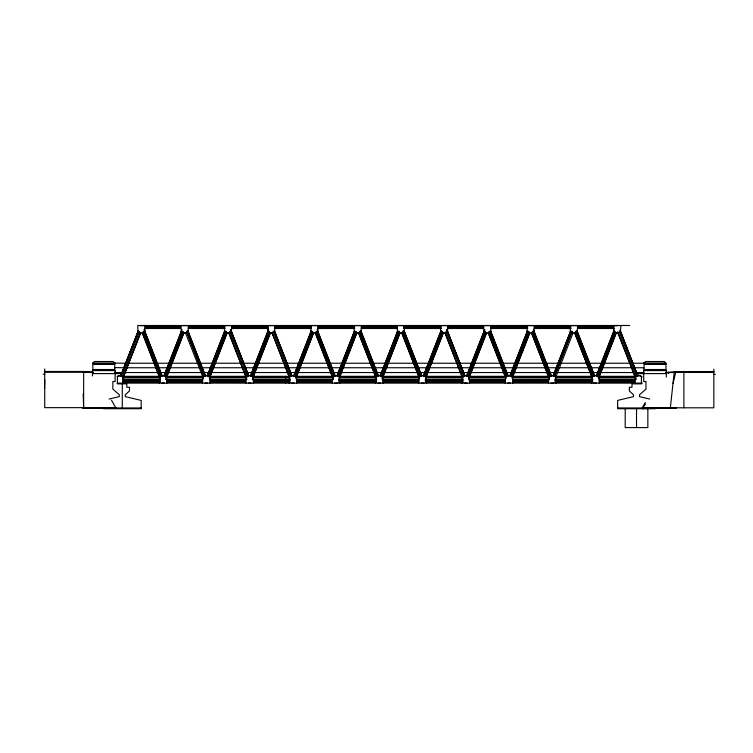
<?xml version="1.0" encoding="UTF-8"?>
<svg xmlns="http://www.w3.org/2000/svg" width="753" height="753" viewBox="0 0 753 753"><rect width="100%" height="100%" fill="white"/><g stroke="black" fill="none" stroke-linecap="round" stroke-linejoin="round"><path stroke-width="1.13" d="M202.585 380.472L202.999 376.999L205.456 375.643L207.273 375.643L209.805 376.999L210.134 383.117M673.078 383.324L675.648 372.415L676.203 372.415M120.612 376.011L138.326 330.586M120.762 376.048L138.383 330.84M120.809 376.067L138.006 331.941M122.09 376.566L139.597 331.32M122.88 378.11L140.5 332.911M123.012 378.175L140.736 332.713M163.872 376.011L181.991 329.55M164.06 376.067L181.642 330.84M165.227 376.519L182.857 331.32M165.34 376.566L182.97 331.358M166.131 378.11L183.76 332.911M183.996 332.713L165.858 379.239L202.435 379.239M207.122 376.011L224.836 330.586M207.273 376.048L224.893 330.84M208.477 376.519L226.107 331.32M208.59 376.566L226.22 331.358M209.381 378.11L227.011 332.911M209.522 378.175L227.246 332.713M250.382 376.011L268.096 330.586M250.533 376.048L268.567 329.767M251.737 376.519L269.358 331.32M251.85 376.566L269.47 331.358M252.641 378.11L270.261 332.911M252.782 378.175L270.506 332.713M293.595 376.011L311.309 330.586M293.783 376.067L311.365 330.84M294.95 376.519L312.57 331.32M295.063 376.566L312.683 331.358M295.854 378.11L313.474 332.911M296.409 377.112L313.719 332.713M336.845 376.011L354.559 330.586M337.043 376.067L354.239 331.941M338.21 376.519L355.83 331.32M338.323 376.566L355.943 331.358M339.114 378.11L356.734 332.911M339.245 378.175L356.969 332.713M380.058 376.011L397.772 330.586M380.209 376.048L397.829 330.84M381.423 376.519L399.043 331.32M381.536 376.566L399.156 331.358M382.326 378.11L399.947 332.911M382.044 379.239L400.182 332.713M423.318 376.011L441.032 330.586M423.468 376.048L441.089 330.84M424.673 376.519L442.303 331.32M424.786 376.566L442.416 331.358M425.577 378.11L443.206 332.911M425.718 378.175L443.442 332.713M466.531 376.011L484.65 329.55M466.681 376.048L484.763 329.786M467.886 376.519L485.516 331.32L467.999 376.566M468.79 378.11L486.419 332.911M468.931 378.175L486.654 332.713M509.781 376.011L527.495 330.586M509.932 376.048L527.561 330.84M511.146 376.519L528.766 331.32M511.259 376.566L528.879 331.358M512.049 378.11L529.67 332.911M512.595 377.112L529.905 332.713M552.994 376.011L570.708 330.586M553.144 376.048L570.774 330.84M554.359 376.519L571.979 331.32M554.472 376.566L572.092 331.358M555.394 378.175L573.118 332.713M596.254 376.011L614.213 329.965M615.954 325.494L618.251 325.494M596.461 376.029L614.024 330.84M597.628 376.491L615.06 331.762M597.731 376.538L615.126 331.922M598.522 378.1L616.255 332.61M598.654 378.175L616.378 332.713M645.236 402.45L642.008 408.559L646.695 408.493M645.547 404.041L642.008 408.559L670.349 407.806L674.293 371.634L713.844 371.634M92.845 363.031L94.351 361.515L113.232 361.515L114.738 363.784L92.845 363.784L92.845 363.031L114.738 363.031M644.079 363.031L645.585 361.515L664.466 361.515L665.972 363.784L644.079 363.784L644.079 363.031L665.972 363.031M117.308 376.547L120.762 375.643L123.294 376.999L123.633 383.117M109.081 399.062L119.275 396.633L119.275 394.741L112.856 389.085L112.856 381.526L115.115 381.526L115.115 370.58L92.468 370.58L92.468 375.935M666.141 372.641L674.114 372.406M666.094 372.66L669.088 372.5M665.586 372.537L675.648 372.415M666.509 372.509L673.088 372.415M669.05 372.481L672.194 372.424M654.809 408.295L676.533 407.834L672.984 407.806M654.489 408.013L660.965 407.919M657.538 407.957L664.315 407.872M654.894 408.38L673.314 407.825M85.578 407.655L82.03 407.684L88.76 407.731M664.165 407.862L667.779 407.844M672.297 372.415L673.991 372.406M667.676 407.834L671.318 407.825M83.046 372.264L92.977 372.387M84.609 372.246L86.247 372.246M671.271 407.815L676.326 407.825M629.696 325.494L137.695 325.494L138.025 331.612L140.557 332.967L142.373 332.967L144.83 331.612L145.235 325.418M140.566 325.663L139.964 325.569M140.867 325.663L313.832 325.625M617.338 325.663L314.152 325.625M617.639 325.663L618.241 325.569M145.122 326.943L180.56 326.943M188.382 326.943L224.959 326.943M231.632 326.943L268.219 326.943M274.892 326.943L311.469 326.943M318.105 326.943L354.682 326.943M361.355 326.943L396.793 326.943M403.429 326.943L441.154 326.943M447.828 326.943L483.266 326.943M491.041 326.943L527.618 326.943M534.301 326.943L570.878 326.943M577.513 326.943L614.09 326.943M145.122 327.066L180.56 327.066M188.382 327.066L224.959 327.066M231.632 327.066L268.219 327.066M274.892 327.066L311.469 327.066M318.105 327.066L354.682 327.066M361.355 327.066L396.793 327.066M403.429 327.066L441.154 327.066M447.828 327.066L483.266 327.066M491.041 327.066L527.618 327.066M534.301 327.066L570.878 327.066M577.513 327.066L614.09 327.066M145.122 328.364L180.56 328.364M188.382 328.364L224.959 328.364M231.632 328.364L268.219 328.364M274.892 328.364L311.469 328.364M318.105 328.364L354.682 328.364M361.355 328.364L396.793 328.364M403.429 328.364L441.154 328.364M447.828 328.364L483.266 328.364M491.041 328.364L527.618 328.364M534.301 328.364L570.878 328.364M577.513 328.364L614.09 328.364M145.122 328.515L180.56 328.515M188.382 328.515L224.959 328.515M231.632 328.515L268.219 328.515M274.892 328.515L311.469 328.515M318.105 328.515L354.682 328.515M361.355 328.515L396.793 328.515M403.429 328.515L441.154 328.515M447.828 328.515L483.266 328.515M491.041 328.515L527.618 328.515M534.301 328.515L570.878 328.515M577.513 328.515L614.09 328.515M126.589 363.238L114.823 363.087M128.932 363.238L154.779 363.238M157.123 363.238L212.337 363.238M214.68 363.238L255.794 363.238M258.147 363.238L283.985 363.238M286.338 363.238L299.252 363.238M301.605 363.238L327.451 363.238M329.795 363.238L342.719 363.238M345.062 363.238L370.909 363.238M373.253 363.238L386.176 363.238M388.529 363.238L413.19 363.238M415.543 363.238L428.466 363.238M430.81 363.238L457.833 363.238M460.177 363.238L471.924 363.238M474.277 363.238L500.114 363.238M502.467 363.238L515.391 363.238M517.735 363.238L543.581 363.238M545.925 363.238L587.039 363.238M589.392 363.238L602.306 363.238M604.659 363.238L629.329 363.238M631.673 363.238L643.42 363.238M124.236 367.746L114.823 367.596M126.589 367.746L155.956 367.746M158.299 367.746L167.703 367.746M170.046 367.746L199.413 367.746M201.766 367.746L211.16 367.746M213.513 367.746L242.871 367.746M245.224 367.746L254.618 367.746M256.971 367.746L329.795 367.746M332.148 367.746L340.365 367.746M342.719 367.746L372.086 367.746M374.429 367.746L383.832 367.746M386.176 367.746L415.543 367.746M417.896 367.746L427.29 367.746M429.643 367.746L459.001 367.746M461.354 367.746L501.291 367.746M503.644 367.746L514.214 367.746M516.558 367.746L545.925 367.746M548.278 367.746L556.495 367.746M558.848 367.746L588.215 367.746M590.559 367.746L599.962 367.746M602.306 367.746L631.673 367.746M634.026 367.746L643.42 367.746M44.719 371.483L84.261 371.483L84.261 372.246M44.719 372.246L93.428 372.246M643.504 372.396L643.504 373.45L643.693 372.396M665.906 372.396L713.844 372.396M115.115 372.547L122.165 372.547M124.518 372.547L158.582 372.547M160.926 372.547L165.622 372.547M167.975 372.547L200.863 372.547M203.216 372.547L209.089 372.547M211.433 372.547L245.497 372.547M247.85 372.547L251.37 372.547M253.723 372.547L287.787 372.547M290.14 372.547L296.014 372.547M298.357 372.547L331.245 372.547M333.598 372.547L338.295 372.547M340.648 372.547L374.712 372.547M377.055 372.547L381.762 372.547M384.105 372.547L416.993 372.547M419.346 372.547L425.219 372.547M427.563 372.547L461.627 372.547M463.98 372.547L467.5 372.547M469.853 372.547L503.917 372.547M506.27 372.547L512.144 372.547M514.487 372.547L547.375 372.547M549.728 372.547L554.424 372.547M556.778 372.547L590.841 372.547M593.185 372.547L597.891 372.547M600.235 372.547L633.122 372.547M635.476 372.547L643.693 372.547M92.468 373.601L120.932 373.601L120.932 375.107L117.383 376.321L117.383 383.87L126.824 383.87L126.824 387.268L129.469 387.268L129.469 390.967L125.309 394.741L125.309 396.633L141.169 400.408L141.169 408.71L103.415 408.71L103.415 407.957L141.216 407.957M666.349 373.601L637.885 373.601L637.885 375.107L641.434 376.321L641.434 383.87L631.993 383.87L631.993 387.268L629.348 387.268L629.348 390.967L633.499 394.741L633.499 396.633L617.648 400.408L617.648 408.71L655.402 408.71L655.402 407.957L617.601 407.957M43.213 374.279L44.719 374.279M713.844 374.429L715.35 374.429M123.341 376.321L159.758 376.321M165.622 376.321L203.216 376.321M210.266 376.321L246.673 376.321M252.547 376.321L288.964 376.321M296.014 376.321L332.421 376.321M339.471 376.321L375.888 376.321M382.929 376.321L419.346 376.321M426.396 376.321L462.803 376.321M468.677 376.321L505.094 376.321M512.144 376.321L549.728 376.321M555.601 376.321L592.018 376.321M599.059 376.321L635.476 376.321M123.304 376.707L159.532 376.707M166.564 376.641L202.783 376.707M210.275 376.641L246.495 376.707M253.027 376.707L289.246 376.641M296.513 376.707L332.732 376.707M339.65 376.641L375.869 376.707M382.985 376.707L419.205 376.707M425.727 376.707L463.123 376.641M468.281 376.707L505.668 376.641M512.661 376.707L548.881 376.707M555.573 376.707L591.792 376.641M598.842 376.707L635.061 376.707M123.586 377.451L159.994 377.451M165.867 377.451L203.461 377.451M209.334 377.451L246.918 377.451M252.792 377.451L289.208 377.451M296.258 377.451L332.666 377.451M339.716 377.451L376.124 377.451M381.997 377.451L419.59 377.451M425.464 377.451L463.048 377.451M468.921 377.451L505.338 377.451M512.388 377.451L548.796 377.451M555.846 377.451L592.263 377.451M598.127 377.451L635.72 377.451M122.598 379.239L160.323 379.239M210.247 379.239L246.833 379.239M252.359 379.239L290.084 379.239M296.72 379.239L333.297 379.239L315.234 332.892M338.831 379.239L376.556 379.239M383.183 379.239L418.63 379.239M425.304 379.239L463.029 379.239M468.517 379.239L505.094 379.239M512.915 379.239L549.492 379.239L531.42 332.892M554.98 379.239L592.705 379.239M599.379 379.239L634.817 379.239M122.598 379.39L160.323 379.39M165.858 379.39L202.435 379.437M210.247 379.39L246.833 379.437M252.359 379.39L290.084 379.437M296.72 379.39L333.297 379.39M338.831 379.437L376.556 379.39M383.183 379.39L418.63 379.39M425.304 379.437L463.029 379.39M468.517 379.39L505.094 379.39M512.915 379.437L549.492 379.39M554.98 379.39L592.705 379.39M599.379 379.39L634.817 379.39M44.719 379.747L44.719 382.157M122.598 380.689L160.323 380.689M166.997 380.689L202.435 380.689M210.247 380.689L245.685 380.689M253.507 380.689L290.084 380.689M296.72 380.689L332.158 380.689M338.831 380.689L376.556 380.689M383.183 380.689L418.63 380.689M425.304 380.689L463.029 380.689M469.656 380.689L505.094 380.689M512.915 380.689L548.353 380.689M554.98 380.689L592.705 380.689M599.379 380.689L634.817 380.689M122.598 380.811L160.323 380.811M166.997 380.811L202.435 380.811M210.247 380.811L245.685 380.811M253.507 380.811L290.084 380.811M296.72 380.811L332.158 380.811M338.831 380.811L376.556 380.811M383.183 380.811L418.63 380.811M425.304 380.811L463.029 380.811M469.656 380.811L505.094 380.811M512.915 380.811L548.353 380.811M554.98 380.811L592.705 380.811M599.379 380.811L634.817 380.811M122.598 382.11L160.323 382.11M166.997 382.11L202.435 382.11M210.247 382.11L245.685 382.11M253.507 382.11L290.084 382.11M296.72 382.11L332.158 382.11M338.831 382.11L376.556 382.11M383.183 382.11L418.63 382.11M425.304 382.11L463.029 382.11M469.656 382.11L505.094 382.11M512.915 382.11L548.353 382.11M554.98 382.11L592.705 382.11M599.379 382.11L634.817 382.11M122.598 382.26L160.323 382.26M166.997 382.26L202.435 382.26M210.247 382.26L245.685 382.26M253.507 382.26L290.084 382.26M296.72 382.26L332.158 382.26M338.831 382.26L376.556 382.26M383.183 382.26L418.63 382.26M425.304 382.26L463.029 382.26M469.656 382.26L505.094 382.26M512.915 382.26L548.353 382.26M554.98 382.26L592.705 382.26M599.379 382.26L634.817 382.26M44.719 382.778L44.719 385.141M117.157 383.117L642.394 383.117M44.531 385.941L44.719 388.171M96.6 407.655L44.719 407.655L44.719 368.961M643.693 407.806L713.844 407.806L713.844 369.111M83.319 372.255L84.967 372.255M82.237 407.665L87.292 407.665M87.235 407.674L94.398 407.712M85.475 372.264L92.054 372.359M85.24 407.674L103.66 408.23M86.36 372.274L90.153 372.349M94.247 407.721L97.786 407.75M85.795 372.264L89.475 372.349M97.598 407.768L101.024 407.806M100.789 407.815L106.879 407.938M103.745 408.145L88.798 407.75M103.782 407.881L109.439 408.022M109.081 408.032L111.708 408.107M111.322 408.117L113.665 408.201M113.251 408.211L116.555 408.408M91.631 372.424L92.421 372.49M114.851 408.314L116.113 408.418L111.5 400.219M649.735 399.062L639.542 396.633L639.542 394.741L645.961 389.085L645.961 381.526L643.693 381.526L643.693 370.58L666.349 370.58L666.349 377.093M642.149 376.999L639.608 375.643L637.8 375.643L635.344 376.999L634.93 383.117M620.001 329.983L637.97 376.076M637.782 376.011L620.171 330.84L637.744 376.029M619.135 331.762L636.464 376.538M617.94 332.61L636.106 379.192M617.516 331.922L635.965 379.239M577.033 330.736L594.71 376.076M576.92 330.84L594.541 376.048M575.706 331.32L593.326 376.519M575.593 331.358L593.213 376.566M574.803 332.911L592.432 378.11M574.633 332.892L592.3 378.204M533.406 329.673L551.497 376.076M533.708 330.84L551.328 376.048M532.493 331.32L550.114 376.519M532.38 331.358L550.001 376.566M531.59 332.911L549.219 378.11M490.57 330.736L508.247 376.076M490.448 330.84L508.068 376.048M489.234 331.32L506.863 376.519M489.13 331.358L506.75 376.566M488.339 332.911L505.96 378.11M488.17 332.892L505.837 378.204M446.943 329.673L465.034 376.076M446.811 329.767L464.855 376.048L446.774 329.786M445.917 331.358L463.65 376.519M445.127 332.911L462.747 378.11M444.957 332.892L462.624 378.204M404.097 330.736L421.774 376.076M403.975 330.84L421.605 376.048L403.937 330.859M402.77 331.32L420.39 376.519M402.657 331.358L420.278 376.566M401.867 332.911L419.487 378.11M401.697 332.892L419.365 378.204M360.885 330.736L378.561 376.076M360.762 330.84L378.345 376.067M359.558 331.32L377.178 376.519M359.445 331.358L377.065 376.566M358.654 332.911L376.274 378.11M358.484 332.892L376.152 378.204M317.211 329.673L335.311 376.076M317.512 330.84L335.094 376.067M316.298 331.32L333.927 376.519M316.185 331.358L333.814 376.566M315.394 332.911L333.024 378.11M274.421 330.736L292.098 376.076M274.299 330.84L291.919 376.048M274.676 331.941L291.458 374.985M273.085 331.32L290.602 376.566M272.181 332.911L289.811 378.11M272.021 332.892L289.689 378.204M230.747 329.673L248.838 376.076M230.625 329.767L248.669 376.048L231.002 330.859M229.721 331.358L247.455 376.519M228.931 332.911L246.551 378.11M228.761 332.892L246.429 378.204M187.911 330.736L205.588 376.076M187.789 330.84L205.409 376.048M186.575 331.32L204.204 376.519M186.471 331.358L204.091 376.566M185.511 332.892L203.301 378.11M144.237 329.673L162.328 376.076M144.115 329.767L162.111 376.067M143.324 331.32L160.944 376.519M143.211 331.358L160.831 376.566M142.421 332.911L160.041 378.11M142.251 332.892L159.918 378.204M83.188 393.96L83.63 407.674L83.649 371.483M683.884 372.396L683.884 407.806M678.124 371.634L678.124 372.396M674.904 371.634L674.904 372.396M668.532 372.396L668.532 373.45M665.972 370.58L665.972 369.827L644.079 369.827L644.079 370.58M647.853 408.71L647.853 427.591L625.197 427.591L625.197 408.71M643.646 362.955L643.646 363.52M643.646 367.464L643.646 368.029M636.52 408.71L636.52 427.591M620.886 325.494L620.472 331.612L618.015 332.967L616.199 332.967L613.667 331.612L613.328 325.494M599.266 383.117L598.936 376.999L596.395 375.643L594.588 375.643L592.131 376.999L591.717 383.117M596.47 383.117L593.825 383.117M577.626 325.494L577.212 331.612L574.755 332.967L572.948 332.967L570.407 331.612L570.077 325.494M556.015 383.117L555.676 376.999L553.144 375.643L551.328 375.643L548.881 376.999L548.466 383.117M553.559 383.117L550.914 383.117M534.414 325.494L533.999 331.612L531.543 332.967L529.736 332.967L527.194 331.612L526.865 325.494M512.802 383.117L512.464 376.999L509.932 375.643L508.115 375.643L505.668 376.999L505.254 383.117M510.346 383.117L507.701 383.117M491.154 325.494L490.74 331.612L488.292 332.967L486.476 332.967L483.944 331.612L483.605 325.494M469.543 383.117L469.213 376.999L466.672 375.643L464.865 375.643L462.408 376.999L461.994 383.117M467.086 383.117L464.45 383.117M447.941 325.494L447.527 331.612L445.079 332.967L443.263 332.967L440.731 331.612L440.392 325.494M426.33 383.117L426 376.999L423.459 375.643L421.652 375.643L419.195 376.999L418.781 383.117M423.873 383.117L421.238 383.117M404.69 325.494L404.276 331.612L401.82 332.967L400.003 332.967L397.471 331.612L397.142 325.494M383.079 383.117L382.74 376.999L380.209 375.643L378.392 375.643L375.935 376.999L375.521 383.117M380.623 383.117L377.978 383.117M361.478 325.494L361.064 331.612L358.607 332.967L356.8 332.967L354.258 331.612L353.929 325.494M339.867 383.117L339.528 376.999L336.996 375.643L335.179 375.643L332.722 376.999L332.308 383.117M337.41 383.117L334.765 383.117M318.218 325.494L317.804 331.612L315.347 332.967L313.54 332.967L311.008 331.612L310.669 325.494M296.607 383.117L296.268 376.999L293.736 375.643L291.929 375.643L289.472 376.999L289.058 383.117M294.15 383.117L291.505 383.117M285.698 376.368L285.698 383.117M275.005 325.494L274.591 331.612L272.134 332.967L270.327 332.967L267.795 331.612L267.456 325.494M253.394 383.117L253.055 376.999L250.523 375.643L248.716 375.643L246.259 376.999L245.845 383.117M250.937 383.117L248.302 383.117M231.755 325.494L231.34 331.612L228.884 332.967L227.067 332.967L224.535 331.612L224.196 325.494M207.687 383.117L205.042 383.117M202.585 377.187L202.585 383.117M188.495 325.494L188.081 331.612L185.633 332.967L183.817 332.967L181.285 331.612L180.946 325.494M166.884 383.117L166.554 376.999L164.013 375.643L162.206 375.643L159.749 376.999L159.335 383.117M164.427 383.117L161.791 383.117M122.287 383.87L122.287 407.957M114.842 362.955L114.842 363.52M114.842 367.464L114.842 368.029M114.738 370.58L114.738 369.827L92.845 369.827L92.845 370.58M114.738 364.085L92.845 364.085L92.845 369.525L114.738 369.525L114.738 364.085M665.972 364.085L644.079 364.085L644.079 369.525L665.972 369.525L665.972 364.085M115.115 372.246L114.861 373.3L115.049 372.246"/></g></svg>
